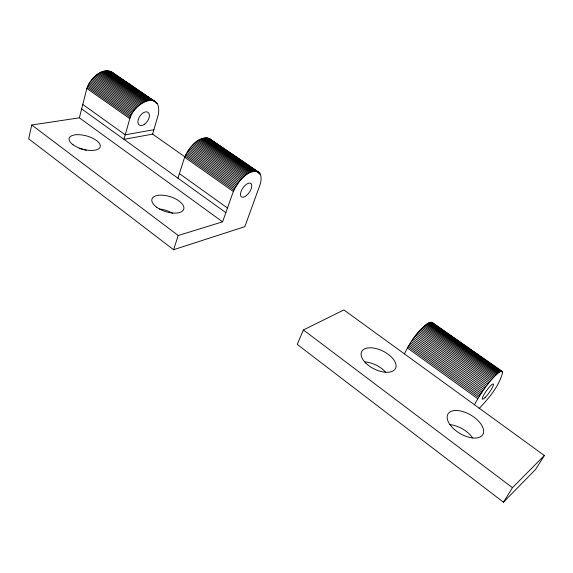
<?xml version="1.0" encoding="UTF-8"?>
<svg xmlns="http://www.w3.org/2000/svg" width="573" height="573" viewBox="0 0 573 573"><rect width="100%" height="100%" fill="white"/><g stroke="black" fill="none" stroke-linecap="round" stroke-linejoin="round"><path stroke-width="0.86" d="M258.709 172.194C247.035 168.29 237.867 182.515 233.326 191.497L222.582 221.823L79.368 117.823L31.751 125L28.65 138.795L173.569 249.721L244.829 226.664L260.257 184.112C261.259 180.266 262.04 175.166 258.709 172.194L209.546 138.68C198.036 135.235 188.804 148.063 184.635 157.238L177.938 178.182M79.368 117.823L86.845 88.443C89.911 78.243 104.322 64.427 114.271 74.34M152.611 134.125L158.463 114.07C161.736 88.314 132.499 104.293 129.799 118.661L123.961 139.354L152.611 134.125L185.373 157.167M173.569 249.721L178.217 235.503L222.582 221.823M303.404 329.955L297.251 344.387L503.452 502.213L535.59 469.437L544.35 455.499L343.907 309.936L303.404 329.955L512.463 487.68L544.35 455.499M404.474 353.921C408.979 344.122 415.038 334.94 422.81 327.419C425.252 325.55 430.309 319.727 433.081 323.623M474.458 404.746C479.716 394.89 486.04 385.557 493.632 377.342C495.803 375.802 500.129 369.134 502.679 372.271C499.083 386.41 488.812 398.242 478.985 408.699M503.452 502.213L512.463 487.68M153.908 129.727L125.222 134.82L82.763 104.429M209.546 138.68L211.652 140.772M111.807 72.048L155.419 101.779M111.062 71.654L156.028 102.302M208.887 138.344L259.218 172.652M110.274 71.324L153.299 100.662M153.628 100.869L156.579 102.889M208.171 138.086L259.669 173.182M109.443 71.073L152.497 100.44M155.605 102.531L157.081 103.541M207.419 137.907L256.152 171.148M257.857 172.287L260.056 173.784M108.584 70.902L151.659 100.296M206.624 137.799L255.393 171.083M258.924 173.454L260.386 174.457M107.681 70.801L150.785 100.232M205.786 137.785L254.591 171.105M106.75 70.787L149.882 100.254M204.912 137.842L253.753 171.205M105.79 70.844L148.944 100.347M204.002 137.986L252.879 171.391M104.809 70.988L147.984 100.519M203.071 138.208L251.97 171.664M103.813 71.202L147.003 100.776M202.111 138.508L251.038 172.007M102.803 71.503L146 101.106M201.137 138.895L250.086 172.437M101.779 71.876L144.99 101.521M200.142 139.354L249.112 172.946M100.755 72.32L143.973 102.001M199.139 139.891L248.123 173.526M99.731 72.843L142.956 102.56M198.129 140.5L247.121 174.185M98.706 73.437L141.939 103.19M197.119 141.18L246.118 174.908M97.697 74.096L140.922 103.892M196.109 141.925L245.108 175.703M96.701 74.819L139.927 104.651M195.099 142.741L244.105 176.563M95.72 75.607L138.938 105.482M194.111 143.615L243.11 177.48M94.76 76.46L137.971 106.363M193.137 144.546L242.128 178.454M93.829 77.362L137.026 107.301M192.177 145.528L241.161 179.478M92.926 78.315L136.116 108.29M191.246 146.566L240.216 180.552M92.067 79.318L135.235 109.328M190.343 147.641L239.292 181.67M91.243 80.363L134.39 110.403M189.477 148.758L238.404 182.823M90.455 81.445L133.588 111.52M188.646 149.911L237.544 184.012M89.725 82.555L132.829 112.659M187.851 151.093L236.728 185.222M432.013 322.355L502.464 371.591M431.598 322.241L502.6 371.891M431.118 322.219L502.679 372.271M430.588 322.277L500.838 371.397M89.037 83.701L132.112 113.834M187.106 152.296L235.954 186.461M430.008 322.427L500.329 371.619M429.37 322.656L499.771 371.927M428.69 322.971L499.162 372.328M88.4 84.868L131.453 115.023M186.411 153.521L235.216 187.708M427.959 323.373L498.496 372.808M427.186 323.852L497.787 373.374M87.827 86.05L130.845 116.226M185.759 154.753L234.536 188.968M426.376 324.418L497.035 374.019M87.304 87.246L130.293 117.444M185.165 155.992L233.906 190.229M425.524 325.056L496.239 374.742M424.65 325.772L495.401 375.537M86.845 88.443L129.799 118.661M184.635 157.238L233.326 191.497M423.741 326.56L494.535 376.404M422.81 327.419L493.632 377.342M421.857 328.343L492.708 378.345M420.883 329.325L491.756 379.405M419.909 330.37L490.789 380.522M418.92 331.466L489.808 381.69M417.932 332.605L488.812 382.9M416.943 333.787L487.816 384.154M415.962 335.012L486.821 385.436M414.988 336.265L485.832 386.746M414.035 337.547L484.844 388.086M413.097 338.844L483.877 389.432M179.385 173.598L227.46 208.013M412.188 340.161L482.917 390.793M411.299 341.479L481.986 392.154M410.447 342.804L481.084 393.515M409.631 344.122L480.21 394.861M81.645 108.913L225.841 212.633M408.857 345.433L479.365 396.194M408.126 346.729L478.562 397.512M407.439 347.997L477.803 398.794M31.751 125L178.217 235.503M159.466 208.995A16.553 7.958 17.4 0 1 172.802 213.414M79.124 148.522A15.965 7.048 15.1 0 1 82.333 149.166M83.128 149.367A15.965 7.048 15.1 0 1 86.251 150.377M365.008 361.921A18.73 10.128 26.6 0 1 385.772 372.421M449.855 424.672A20.041 10.866 30.9 0 1 472.739 438.001M246.476 195.515A8.215 3.889 -55.3 0 0 250.859 183.432A8.215 3.889 -55.3 0 0 241.061 191.504A8.215 3.889 -55.3 0 0 246.476 195.515M73.058 144.768A16.094 6.905 15.3 0 0 99.544 148.027A16.094 6.905 15.3 0 0 81.43 134.899A16.094 6.905 15.3 0 0 73.058 144.768M156.73 207.268A16.681 7.807 17.6 0 0 183.475 209.825A16.681 7.807 17.6 0 0 163.369 195.25A16.681 7.807 17.6 0 0 156.73 207.268M144.632 124.176A7.721 4.555 -55.6 0 0 148.085 112.358A7.721 4.555 -55.6 0 0 138.258 119.521A7.721 4.555 -55.6 0 0 144.632 124.176M365.71 363.01A18.902 9.956 26.4 0 0 395.284 368.862A18.902 9.956 26.4 0 0 374.763 348.269A18.902 9.956 26.4 0 0 365.71 363.01M449.977 424.657A20.234 10.694 30.5 0 0 481.564 436.039A20.234 10.694 30.5 0 0 464.617 412.137A20.234 10.694 30.5 0 0 449.977 424.657M485.052 397.569A9.304 1.655 -54.4 0 0 493.453 384.512A9.304 1.655 -54.4 0 0 485.095 392.734A9.304 1.655 -54.4 0 0 485.052 397.569"/></g></svg>
